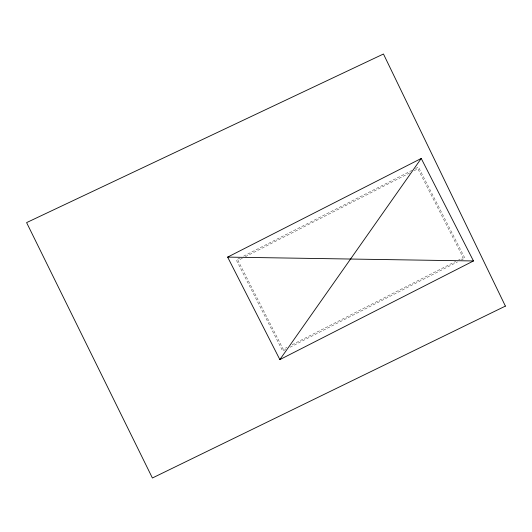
<?xml version="1.0" encoding="UTF-8"?>
<svg xmlns="http://www.w3.org/2000/svg" width="532" height="532" viewBox="0 0 532 532"><rect width="100%" height="100%" fill="white"/><g stroke="black" fill="none" stroke-linecap="round" stroke-linejoin="round"><path stroke-width="0.4" stroke-dasharray="2.66 2" d="M239.925 258.02L236.241 259.902L282.658 351.007L285.611 349.497M243.616 256.145L411.808 170.446M415.499 168.564L418.445 167.061L464.868 258.166L461.178 260.042M242.399 258.193L237.957 260.461L283.217 349.285L286.921 347.396M245.365 256.683L410.485 172.554M414.189 170.666L417.886 168.777L463.146 257.608L458.704 259.869M292.101 344.756L455.744 261.378M290.04 347.243L457.493 261.924"/><path stroke-width="0.8" d="M279.865 359.599L421.238 158.463L473.46 260.959L279.865 359.599L227.643 257.109L421.238 158.463M227.643 257.109L473.46 260.959M505.4 306.106L152.398 477.995L26.6 222.609L383.459 54.005L505.4 306.106"/></g></svg>
